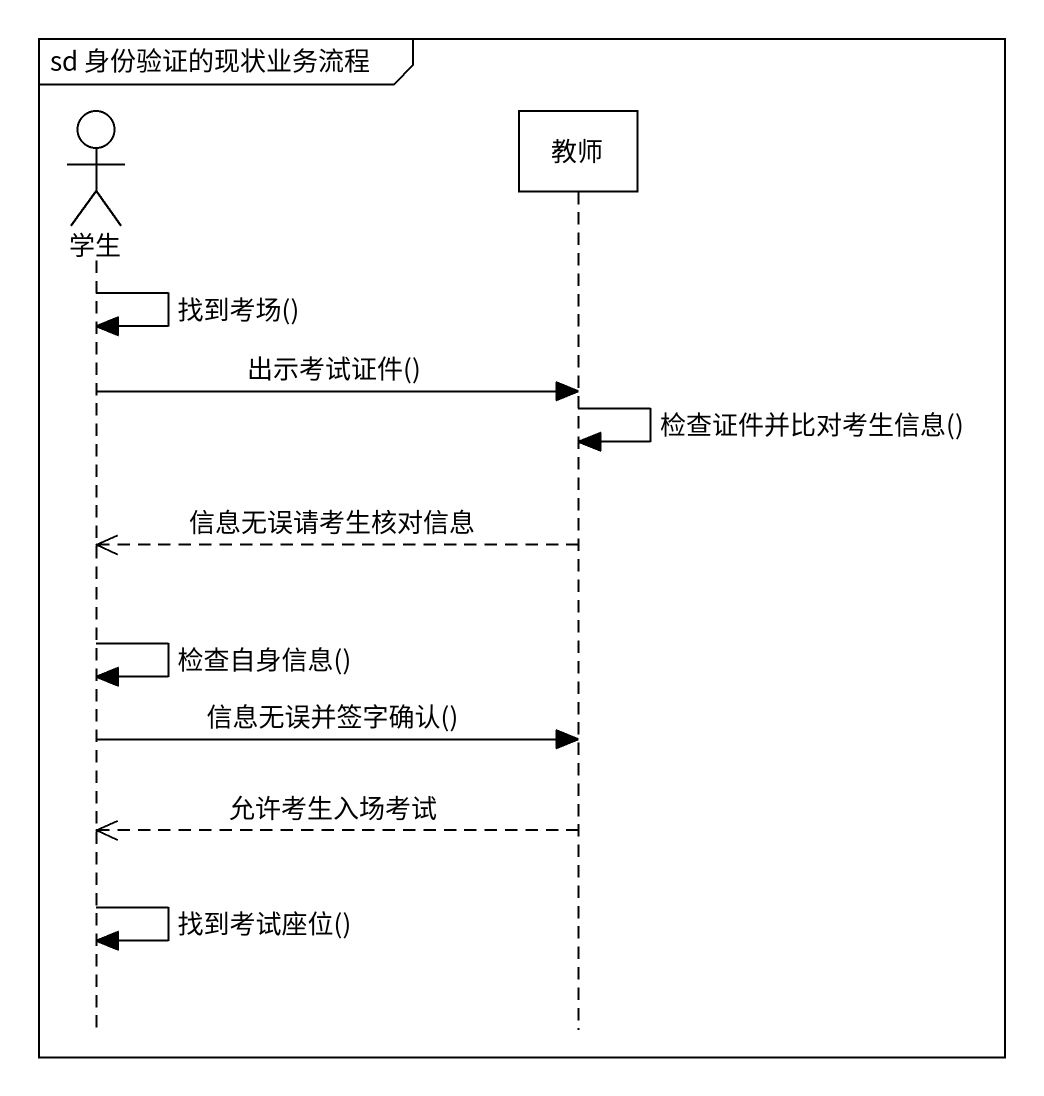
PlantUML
@startuml
mainframe sd 身份验证的现状业务流程
hide footbox
actor 学生
participant 教师

学生 -> 学生 : 找到考场()
学生 -> 教师 : 出示考试证件()
教师 -> 教师 : 检查证件并比对考生信息()
教师 -->> 学生 : 信息无误请考生核对信息
学生 -> 学生 : 检查自身信息()
学生 -> 教师 : 信息无误并签字确认()
教师 -->> 学生 : 允许考生入场考试
学生 -> 学生 : 找到考试座位()
@enduml
